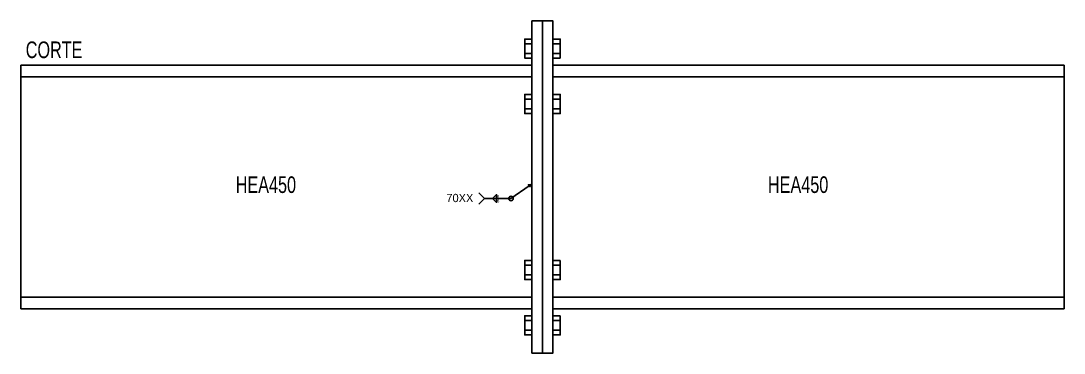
# Model space of a CAD drawing. Extents: x 7536 to 102814, y -9868 to 35131.
# Drawn here: x 24603 to 26491, y -6880 to -6280 of the extents above; entities that cross this region are included whole.
import ezdxf
from ezdxf.enums import TextEntityAlignment as Align

# ---------------------------------------------------------------- set-up
doc = ezdxf.new("R2010")
doc.units = 0
doc.header["$LTSCALE"] = 0.4
doc.layers.get('0').update_dxf_attribs({"color": 255})
doc.layers.add('TITULO', color=3, linetype='Continuous')
doc.styles.add('ROMANS', font='DINGRAFO.SHX')
doc.styles.add('VERDANA', font='arial.ttf')

# ---------------------------------------------------------------- blocks, each defined once
blk = doc.blocks.new('SOLDADURA FILETE ALREDEDOR')
h = blk.add_hatch(color=256)
h.dxf.hatch_style = 1
h.paths.add_polyline_path([(5063.7, 3679), (5060.1, 3684.2), (5066.4, 3684.8)])
for p, q in [((5061.9, 3681.6), (5015.5, 3649.2)), ((5015.5, 3649.2), (4948.3, 3649.2))]:
    blk.add_line(p, q)
for points in [[(5066.4, 3684.8), (5063.7, 3679), (5060.1, 3684.2)], [(4978.7, 3649.2), (4978.7, 3659.2), (4968.7, 3649.2), (4978.7, 3639.2)]]:
    blk.add_lwpolyline(points, close=True)
blk.add_lwpolyline([(4933.5, 3634.4), (4948.3, 3649.2), (4933.5, 3664)])
blk.add_circle((5015.5, 3649.2), 5.81)
at = {"layer": 'TITULO', "style": 'ROMANS'}
for s, height, p in [('70XX', 21, (4851, 3640)), ('6', 7.5, (4980.2, 3650.6)), ('6', 7.5, (4980.2, 3639))]:
    blk.add_text(s, height=height, dxfattribs=at).set_placement(p)

msp = doc.modelspace()

# ---------------------------------------------------------------- linework, layer by layer
at = {"color": 2, "linetype": 'Continuous'}
for p, q in [((25527.8, -6280.3), (25527.8, -6880.3)), ((25546.8, -6280.3), (25527.8, -6280.3)), ((25546.8, -6880.3), (25546.8, -6280.3)), ((25527.8, -6880.3), (25546.8, -6880.3))]:
    msp.add_line(p, q, dxfattribs=at)
at = {"color": 7, "linetype": 'Continuous'}
for p, q in [((25514.6, -6321.7), (25527.8, -6321.7)), ((25579, -6321.7), (25565.8, -6321.7)), ((25514.6, -6339), (25527.8, -6339)), ((25579, -6339), (25565.8, -6339)), ((25579, -6347.6), (25565.8, -6347.6)), ((25514.6, -6421.7), (25527.8, -6421.7)), ((25565.8, -6421.7), (25579, -6421.7)), ((25514.6, -6439), (25527.8, -6439)), ((25565.8, -6439), (25579, -6439)), ((25579, -6713), (25565.8, -6713)), ((25514.6, -6721.7), (25527.8, -6721.7)), ((25514.6, -6739), (25527.8, -6739)), ((25565.8, -6721.7), (25579, -6721.7)), ((25565.8, -6739), (25579, -6739)), ((25579, -6813), (25565.8, -6813)), ((25514.6, -6821.7), (25527.8, -6821.7)), ((25565.8, -6821.7), (25579, -6821.7)), ((25514.6, -6839), (25527.8, -6839)), ((25565.8, -6839), (25579, -6839))]:
    msp.add_line(p, q, dxfattribs=at)
at = {"color": 2, "linetype": 'Continuous'}
msp.add_lwpolyline([(25546.8, -6880.3), (25565.8, -6880.3), (25565.8, -6280.3), (25546.8, -6280.3)], close=True, dxfattribs=at)
at = {"color": 7, "linetype": 'Continuous'}
for points in [[(25527.8, -6347.6), (25514.6, -6347.6), (25514.6, -6313), (25527.8, -6313)], [(25579, -6347.6), (25579, -6313), (25565.8, -6313)], [(25527.8, -6447.6), (25514.6, -6447.6), (25514.6, -6413), (25527.8, -6413)], [(25565.8, -6447.6), (25579, -6447.6), (25579, -6413), (25565.8, -6413)], [(25527.8, -6747.6), (25514.6, -6747.6), (25514.6, -6713), (25527.8, -6713)], [(25565.8, -6747.6), (25579, -6747.6), (25579, -6713)], [(25527.8, -6847.6), (25514.6, -6847.6), (25514.6, -6813), (25527.8, -6813)], [(25565.8, -6847.6), (25579, -6847.6), (25579, -6813)]]:
    msp.add_lwpolyline(points, dxfattribs=at)
at = {"color": 2, "linetype": 'Continuous'}
for points in [[(25527.8, -6779.3), (25527.8, -6800.3), (24602.9, -6800.3), (24602.9, -6360.3), (25527.8, -6360.3), (25527.8, -6381.3)], [(25565.8, -6381.3), (25565.8, -6360.3), (26490.8, -6360.3), (26490.8, -6800.3), (25565.8, -6800.3), (25565.8, -6779.3)], [(24602.9, -6381.3), (25527.8, -6381.3), (25527.8, -6779.3), (24602.9, -6779.3)], [(26490.8, -6381.3), (25565.8, -6381.3), (25565.8, -6779.3), (26490.8, -6779.3)]]:
    msp.add_lwpolyline(points, dxfattribs=at)

# ---------------------------------------------------------------- block references
at = {"xscale": 0.7104614331683008, "yscale": 0.7104614331683008, "zscale": 0.7104614331683008}
msp.add_blockref('SOLDADURA FILETE ALREDEDOR', (21926.4, -9193.7), dxfattribs=at)

# ---------------------------------------------------------------- texts
at = {"color": 96, "style": 'VERDANA', "width": 0.7}
for s, p in [('CORTE', (24663, -6332.5)), ('HEA450', (25046.2, -6576.1)), ('HEA450', (26009.4, -6576.1))]:
    msp.add_text(s, height=30, dxfattribs=at).set_placement(p, align=Align.MIDDLE_CENTER)

doc.saveas('drawing.dxf')
